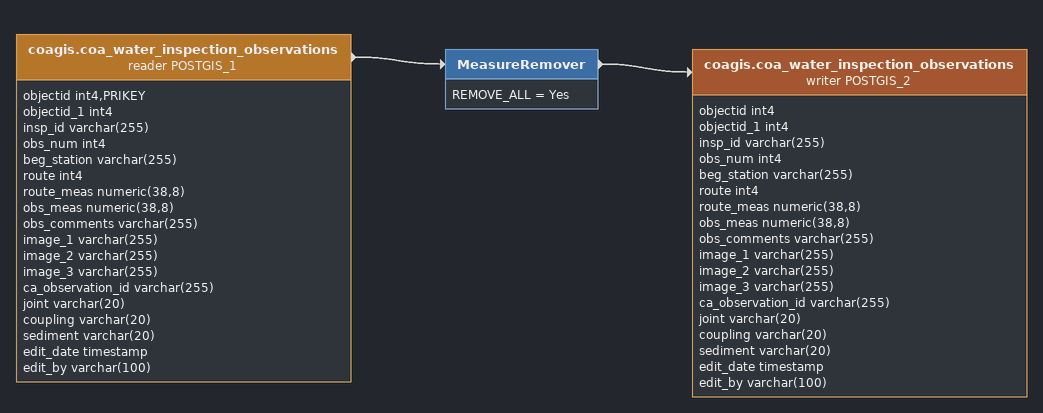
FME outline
coagis.coa_water_inspection_observations (reader POSTGIS_1)
    attributes: objectid int4,PRIKEY, objectid_1 int4, insp_id varchar(255), obs_num int4, beg_station varchar(255), route int4, route_meas numeric(38,8), obs_meas numeric(38,8), obs_comments varchar(255), image_1 varchar(255), image_2 varchar(255), image_3 varchar(255), ca_observation_id varchar(255), joint varchar(20), coupling varchar(20), sediment varchar(20), edit_date timestamp, edit_by varchar(100)
    -> MeasureRemover
MeasureRemover
    REMOVE_ALL = Yes
    -> coagis.coa_water_inspection_observations (writer POSTGIS_2)
coagis.coa_water_inspection_observations (writer POSTGIS_2)
    attributes: objectid int4, objectid_1 int4, insp_id varchar(255), obs_num int4, beg_station varchar(255), route int4, route_meas numeric(38,8), obs_meas numeric(38,8), obs_comments varchar(255), image_1 varchar(255), image_2 varchar(255), image_3 varchar(255), ca_observation_id varchar(255), joint varchar(20), coupling varchar(20), sediment varchar(20), edit_date timestamp, edit_by varchar(100)
